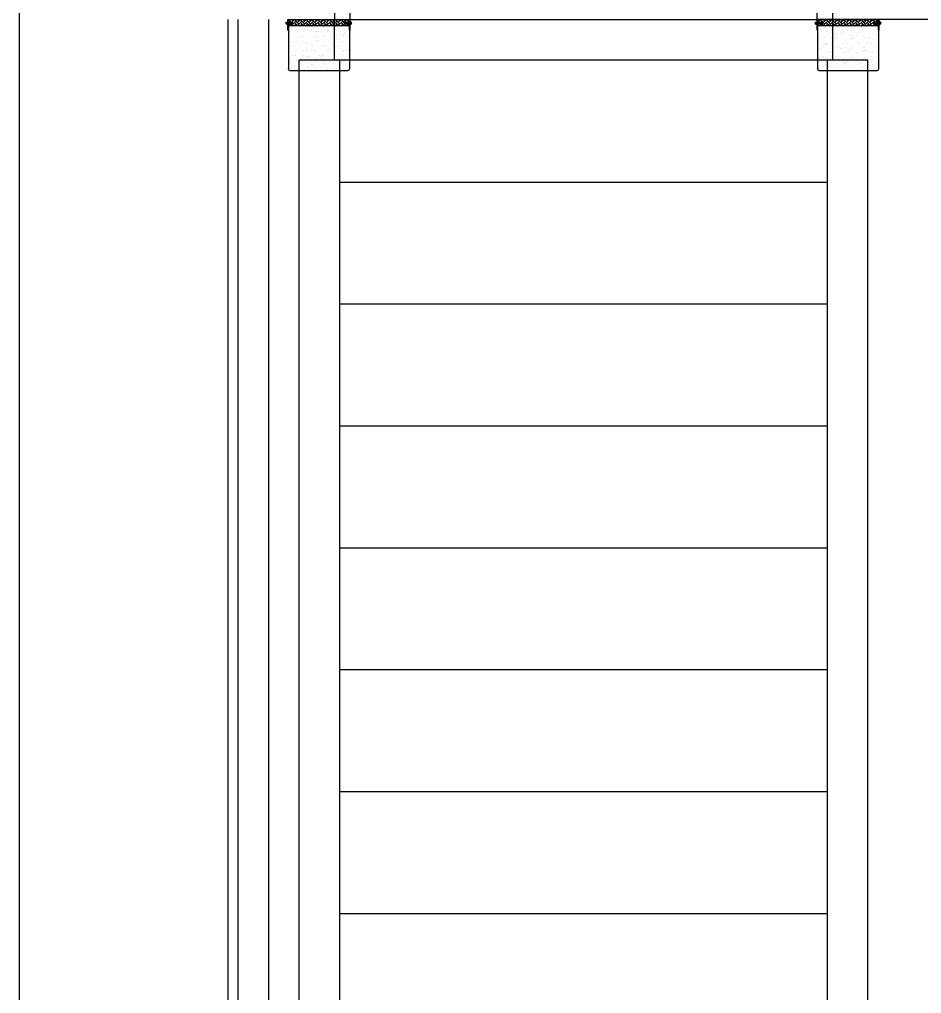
# Model space of a CAD drawing. Header units: millimetres. Extents: x 13515 to 183937, y -33900 to -660.
# Drawn here: x 57551.3 to 57620.8, y -20498.4 to -20423.3 of the extents above; entities that cross this region are included whole.
import ezdxf

# ---------------------------------------------------------------- set-up
doc = ezdxf.new("R2010")
doc.units = ezdxf.units.MM
doc.header["$LTSCALE"] = 100
doc.header["$MEASUREMENT"] = 0
doc.layers.get('0').update_dxf_attribs({"linetype": 'CONTINUOUS'})
for name, color, linetype in [('ELE7 (0.07)', 8, 'CONTINUOUS'), ('ELE9', 9, 'CONTINUOUS'), ('FIN(패널-T75 글라스울)', 6, 'CONTINUOUS'), ('OVERHEAD DOOR - ELE', 9, 'CONTINUOUS'), ('OVERHEAD DOOR - ETC', 252, 'CONTINUOUS'), ('Slope', 252, 'CONTINUOUS'), ('STAIR', 4, 'CONTINUOUS')]:
    doc.layers.add(name, color=color, linetype=linetype)

# ---------------------------------------------------------------- blocks, each defined once
blk = doc.blocks.new('A$Ca9da7916')
at = {"layer": 'ELE7 (0.07)', "ltscale": 0.002}
blk.add_line((227, 875), (227, 3325), dxfattribs=at)
at = {"layer": 'FIN(패널-T75 글라스울)'}
for p, q in [((702, 3325), (227, 3325)), ((702, 950), (227, 950)), ((702, 875), (227, 875))]:
    blk.add_line(p, q, dxfattribs=at)
blk.add_lwpolyline([(702, 4350), (227, 4350), (227, 3250), (702, 3250)], dxfattribs=at)
at = {"layer": 'OVERHEAD DOOR - ELE', "ltscale": 0.002}
for p, q in [((27, 3325), (27, 875)), ((227, 3325), (27, 3325)), ((27, 875), (227, 875))]:
    blk.add_line(p, q, dxfattribs=at)
at = {"layer": 'OVERHEAD DOOR - ETC'}
for p, q in [((225, 3552), (-16.7, 3552)), ((195, 3552), (195, 3252)), ((195, 3552), (225, 3552)), ((205, 3557.8), (200.3, 3554.8)), ((218.3, 3554.8), (200.3, 3554.8)), ((200.3, 3554.8), (200.3, 3554)), ((200.3, 3554.8), (218.3, 3554.8)), ((200.3, 3554), (218.3, 3554)), ((204.1, 3561.5), (204.1, 3557.8)), ((204.1, 3557.8), (214.6, 3557.8)), ((213.6, 3557.8), (205, 3557.8)), ((205.2, 3562), (213.4, 3562)), ((205.2, 3551.6), (211.1, 3554)), ((205.2, 3549.8), (213.5, 3553.2)), ((205.2, 3549.8), (213.5, 3553.2)), ((205.2, 3551.6), (206.2, 3552.4)), ((206.2, 3551.2), (205.2, 3551.6)), ((205.2, 3551.6), (206.2, 3550.8)), ((206.2, 3551.6), (205.2, 3551.6)), ((205.2, 3547.9), (213.5, 3551.4)), ((205.2, 3547.9), (213.5, 3551.4)), ((205.2, 3549.8), (206.2, 3550.6)), ((206.2, 3549.4), (205.2, 3549.8)), ((205.2, 3549.8), (206.2, 3549)), ((206.2, 3549.8), (205.2, 3549.8)), ((205.2, 3546.1), (213.5, 3549.5)), ((205.2, 3546.1), (213.5, 3549.5)), ((205.2, 3547.9), (206.2, 3548.7)), ((206.2, 3547.5), (205.2, 3547.9)), ((205.2, 3547.9), (206.2, 3547.1)), ((206.2, 3547.9), (205.2, 3547.9)), ((206.2, 3552.4), (206.2, 3554)), ((211.9, 3554), (206.2, 3551.6)), ((206.2, 3552.4), (210, 3554)), ((206.2, 3550.6), (212.5, 3553.2)), ((212.5, 3552.4), (206.2, 3549.8)), ((206.2, 3550.6), (206.2, 3551.6)), ((206.2, 3548.7), (212.5, 3551.4)), ((212.5, 3550.5), (206.2, 3547.9)), ((206.2, 3548.7), (206.2, 3549.8)), ((206.2, 3546.9), (212.5, 3549.5)), ((212.5, 3548.7), (206.2, 3546.1)), ((206.2, 3546.9), (206.2, 3547.9)), ((206.6, 3561.5), (206.6, 3557.8)), ((212, 3561.5), (212, 3557.8)), ((212.5, 3553.2), (212.5, 3554)), ((213.5, 3553.2), (212.5, 3554)), ((212.5, 3553.6), (213.5, 3553.2)), ((213.5, 3553.2), (212.5, 3552.4)), ((212.5, 3553.2), (213.5, 3553.2)), ((212.5, 3551.4), (212.5, 3552.4)), ((213.5, 3551.4), (212.5, 3552.2)), ((212.5, 3551.8), (213.5, 3551.4)), ((213.5, 3551.4), (212.5, 3550.5)), ((212.5, 3551.4), (213.5, 3551.4)), ((212.5, 3549.5), (212.5, 3550.5)), ((213.5, 3549.5), (212.5, 3550.3)), ((212.5, 3549.9), (213.5, 3549.5)), ((213.5, 3549.5), (212.5, 3548.7)), ((212.5, 3549.5), (213.5, 3549.5)), ((212.5, 3547.7), (212.5, 3548.7)), ((213.5, 3547.7), (212.5, 3548.5)), ((212.5, 3548.1), (213.5, 3547.7)), ((218.3, 3554.8), (213.6, 3557.8)), ((214.6, 3561.5), (214.6, 3557.8)), ((218.3, 3554), (218.3, 3554.8)), ((225, 3552), (225, 3252)), ((-25, 3543.7), (-25, 3260.3)), ((205.2, 3544.3), (213.5, 3547.7)), ((205.2, 3544.3), (213.5, 3547.7)), ((205.2, 3546.1), (206.2, 3546.9)), ((206.2, 3545.7), (205.2, 3546.1)), ((205.2, 3546.1), (206.2, 3545.3)), ((206.2, 3546.1), (205.2, 3546.1)), ((205.2, 3542.4), (213.5, 3545.9)), ((205.2, 3542.4), (213.5, 3545.9)), ((205.2, 3544.3), (206.2, 3545.1)), ((206.2, 3543.9), (205.2, 3544.3)), ((205.2, 3544.3), (206.2, 3543.5)), ((206.2, 3544.3), (205.2, 3544.3)), ((205.2, 3540.6), (213.5, 3544)), ((205.2, 3540.6), (213.5, 3544)), ((205.2, 3542.4), (206.2, 3543.2)), ((206.2, 3542), (205.2, 3542.4)), ((205.2, 3542.4), (206.2, 3541.6)), ((206.2, 3542.4), (205.2, 3542.4)), ((205.2, 3538.8), (213.5, 3542.2)), ((205.2, 3538.8), (213.5, 3542.2)), ((205.2, 3540.6), (206.2, 3541.4)), ((206.2, 3540.2), (205.2, 3540.6)), ((205.2, 3540.6), (206.2, 3539.8)), ((206.2, 3540.6), (205.2, 3540.6)), ((205.2, 3536.9), (213.5, 3540.4)), ((205.2, 3536.9), (213.5, 3540.4)), ((205.2, 3538.8), (206.2, 3539.6)), ((206.2, 3538.4), (205.2, 3538.8)), ((205.2, 3538.8), (206.2, 3538)), ((206.2, 3538.8), (205.2, 3538.8)), ((205.2, 3535.1), (213.5, 3538.5)), ((205.2, 3535.1), (213.5, 3538.5)), ((205.2, 3536.9), (206.2, 3537.7)), ((206.2, 3536.5), (205.2, 3536.9)), ((205.2, 3536.9), (206.2, 3536.1)), ((206.2, 3536.9), (205.2, 3536.9)), ((205.2, 3535.1), (206.2, 3535.9)), ((206.2, 3534.7), (205.2, 3535.1)), ((205.2, 3535.1), (206.2, 3534.3)), ((206.2, 3535.1), (205.2, 3535.1)), ((206.2, 3545.1), (212.5, 3547.7)), ((212.5, 3546.9), (206.2, 3544.3)), ((206.2, 3545.1), (206.2, 3546.1)), ((206.2, 3543.2), (212.5, 3545.9)), ((212.5, 3545), (206.2, 3542.4)), ((206.2, 3543.2), (206.2, 3544.3)), ((206.2, 3541.4), (212.5, 3544)), ((212.5, 3543.2), (206.2, 3540.6)), ((206.2, 3541.4), (206.2, 3542.4)), ((206.2, 3539.6), (212.5, 3542.2)), ((212.5, 3541.4), (206.2, 3538.8)), ((206.2, 3539.6), (206.2, 3540.6)), ((206.2, 3537.7), (212.5, 3540.4)), ((212.5, 3539.5), (206.2, 3536.9)), ((206.2, 3537.7), (206.2, 3538.8)), ((206.2, 3535.9), (212.5, 3538.5)), ((212.5, 3537.7), (206.2, 3535.1)), ((206.2, 3535.9), (206.2, 3536.9)), ((206.2, 3533.7), (210.4, 3535.5)), ((206.2, 3531.6), (206.2, 3535.1)), ((209.3, 3526.8), (206.2, 3531.6)), ((210, 3531.8), (209.3, 3526.8)), ((212.5, 3531.6), (209.3, 3526.8)), ((212.5, 3534.3), (210, 3531.8)), ((210.4, 3535.4), (213.5, 3536.7)), ((210.4, 3535.4), (213.5, 3536.7)), ((210.4, 3535.4), (211.4, 3536.3)), ((210.4, 3535.5), (212.5, 3534.3)), ((211.4, 3535.4), (210.4, 3535.4)), ((211.4, 3536.3), (212.5, 3536.7)), ((212.5, 3535.9), (211.4, 3535.4)), ((213.5, 3547.7), (212.5, 3546.9)), ((212.5, 3547.7), (213.5, 3547.7)), ((212.5, 3545.9), (212.5, 3546.9)), ((213.5, 3545.9), (212.5, 3546.7)), ((212.5, 3546.3), (213.5, 3545.9)), ((213.5, 3545.9), (212.5, 3545)), ((212.5, 3545.9), (213.5, 3545.9)), ((212.5, 3544), (212.5, 3545)), ((213.5, 3544), (212.5, 3544.8)), ((212.5, 3544.4), (213.5, 3544)), ((213.5, 3544), (212.5, 3543.2)), ((212.5, 3544), (213.5, 3544)), ((212.5, 3542.2), (212.5, 3543.2)), ((213.5, 3542.2), (212.5, 3543)), ((212.5, 3542.6), (213.5, 3542.2)), ((213.5, 3542.2), (212.5, 3541.4)), ((212.5, 3542.2), (213.5, 3542.2)), ((212.5, 3540.4), (212.5, 3541.4)), ((213.5, 3540.4), (212.5, 3541.2)), ((212.5, 3540.8), (213.5, 3540.4)), ((213.5, 3540.4), (212.5, 3539.5)), ((212.5, 3540.4), (213.5, 3540.4)), ((212.5, 3538.5), (212.5, 3539.5)), ((213.5, 3538.5), (212.5, 3539.3)), ((212.5, 3538.9), (213.5, 3538.5)), ((213.5, 3538.5), (212.5, 3537.7)), ((212.5, 3538.5), (213.5, 3538.5)), ((212.5, 3536.7), (212.5, 3537.7)), ((213.5, 3536.7), (212.5, 3537.5)), ((212.5, 3537.1), (213.5, 3536.7)), ((213.5, 3536.7), (212.5, 3535.9)), ((212.5, 3536.7), (213.5, 3536.7)), ((212.5, 3531.6), (212.5, 3535.9)), ((205.2, 3268.9), (206.2, 3269.7)), ((206.2, 3269.3), (205.2, 3268.9)), ((205.2, 3268.9), (213.5, 3265.5)), ((205.2, 3268.9), (213.5, 3265.5)), ((206.2, 3268.9), (205.2, 3268.9)), ((205.2, 3268.9), (206.2, 3268.1)), ((205.2, 3267.1), (206.2, 3267.9)), ((206.2, 3267.5), (205.2, 3267.1)), ((205.2, 3267.1), (213.5, 3263.6)), ((205.2, 3267.1), (213.5, 3263.6)), ((206.2, 3267.1), (205.2, 3267.1)), ((205.2, 3267.1), (206.2, 3266.3)), ((205.2, 3265.2), (206.2, 3266)), ((206.2, 3265.6), (205.2, 3265.2)), ((205.2, 3265.2), (213.5, 3261.8)), ((205.2, 3265.2), (213.5, 3261.8)), ((206.2, 3265.2), (205.2, 3265.2)), ((205.2, 3265.2), (206.2, 3264.4)), ((205.2, 3263.4), (206.2, 3264.2)), ((206.2, 3263.8), (205.2, 3263.4)), ((205.2, 3263.4), (213.5, 3260)), ((205.2, 3263.4), (213.5, 3260)), ((206.2, 3263.4), (205.2, 3263.4)), ((205.2, 3263.4), (206.2, 3262.6)), ((205.2, 3261.6), (206.2, 3262.4)), ((206.2, 3262), (205.2, 3261.6)), ((205.2, 3261.6), (213.5, 3258.1)), ((205.2, 3261.6), (213.5, 3258.1)), ((206.2, 3261.6), (205.2, 3261.6)), ((205.2, 3261.6), (206.2, 3260.8)), ((205.2, 3259.7), (206.2, 3260.5)), ((206.2, 3260.1), (205.2, 3259.7)), ((209.3, 3277.2), (206.2, 3272.4)), ((206.2, 3272.4), (206.2, 3268.9)), ((206.2, 3270.3), (210.4, 3268.5)), ((212.5, 3266.3), (206.2, 3268.9)), ((206.2, 3268.1), (206.2, 3267.1)), ((206.2, 3268.1), (212.5, 3265.5)), ((212.5, 3264.5), (206.2, 3267.1)), ((206.2, 3266.3), (206.2, 3265.2)), ((206.2, 3266.3), (212.5, 3263.6)), ((212.5, 3262.6), (206.2, 3265.2)), ((206.2, 3264.4), (206.2, 3263.4)), ((206.2, 3264.4), (212.5, 3261.8)), ((212.5, 3260.8), (206.2, 3263.4)), ((206.2, 3262.6), (206.2, 3261.6)), ((206.2, 3262.6), (212.5, 3260)), ((212.5, 3259), (206.2, 3261.6)), ((206.2, 3260.8), (206.2, 3259.7)), ((206.2, 3260.8), (212.5, 3258.1)), ((212.5, 3272.4), (209.3, 3277.2)), ((210, 3272.2), (209.3, 3277.2)), ((212.5, 3269.7), (210, 3272.2)), ((210.4, 3268.5), (212.5, 3269.7)), ((210.4, 3268.6), (213.5, 3267.3)), ((210.4, 3268.6), (213.5, 3267.3)), ((211.4, 3268.6), (210.4, 3268.6)), ((210.4, 3268.6), (211.4, 3267.7)), ((212.5, 3268.1), (211.4, 3268.6)), ((211.4, 3267.7), (212.5, 3267.3)), ((212.5, 3272.4), (212.5, 3268.1)), ((213.5, 3267.3), (212.5, 3268.1)), ((212.5, 3267.3), (212.5, 3266.3)), ((212.5, 3267.3), (213.5, 3267.3)), ((212.5, 3266.9), (213.5, 3267.3)), ((213.5, 3267.3), (212.5, 3266.5)), ((213.5, 3265.5), (212.5, 3266.3)), ((212.5, 3265.5), (212.5, 3264.5)), ((212.5, 3265.1), (213.5, 3265.5)), ((213.5, 3265.5), (212.5, 3264.7)), ((212.5, 3265.5), (213.5, 3265.5)), ((213.5, 3263.6), (212.5, 3264.5)), ((212.5, 3263.6), (212.5, 3262.6)), ((212.5, 3263.2), (213.5, 3263.6)), ((213.5, 3263.6), (212.5, 3262.8)), ((212.5, 3263.6), (213.5, 3263.6)), ((213.5, 3261.8), (212.5, 3262.6)), ((212.5, 3261.8), (212.5, 3260.8)), ((212.5, 3261.8), (213.5, 3261.8)), ((212.5, 3261.4), (213.5, 3261.8)), ((213.5, 3261.8), (212.5, 3261)), ((213.5, 3260), (212.5, 3260.8)), ((225, 3252), (-16.7, 3252)), ((225, 3252), (195, 3252)), ((200.3, 3249.2), (200.3, 3250)), ((200.3, 3250), (218.3, 3250)), ((218.3, 3249.2), (200.3, 3249.2)), ((205, 3246.2), (200.3, 3249.2)), ((200.3, 3249.2), (218.3, 3249.2)), ((204.1, 3246.2), (214.6, 3246.2)), ((204.1, 3242.5), (204.1, 3246.2)), ((213.6, 3246.2), (205, 3246.2)), ((205.2, 3259.7), (213.5, 3256.3)), ((205.2, 3259.7), (213.5, 3256.3)), ((206.2, 3259.7), (205.2, 3259.7)), ((205.2, 3259.7), (206.2, 3258.9)), ((205.2, 3257.9), (206.2, 3258.7)), ((206.2, 3258.3), (205.2, 3257.9)), ((205.2, 3257.9), (213.5, 3254.5)), ((205.2, 3257.9), (213.5, 3254.5)), ((206.2, 3257.9), (205.2, 3257.9)), ((205.2, 3257.9), (206.2, 3257.1)), ((205.2, 3256.1), (206.2, 3256.9)), ((206.2, 3256.5), (205.2, 3256.1)), ((205.2, 3256.1), (213.5, 3252.6)), ((205.2, 3256.1), (213.5, 3252.6)), ((206.2, 3256.1), (205.2, 3256.1)), ((205.2, 3256.1), (206.2, 3255.3)), ((205.2, 3254.2), (206.2, 3255)), ((206.2, 3254.6), (205.2, 3254.2)), ((205.2, 3254.2), (213.5, 3250.8)), ((205.2, 3254.2), (213.5, 3250.8)), ((206.2, 3254.2), (205.2, 3254.2)), ((205.2, 3254.2), (206.2, 3253.4)), ((205.2, 3252.4), (206.2, 3253.2)), ((206.2, 3252.8), (205.2, 3252.4)), ((205.2, 3252.4), (211.1, 3250)), ((206.2, 3252.4), (205.2, 3252.4)), ((205.2, 3252.4), (206.2, 3251.6)), ((205.2, 3242), (213.4, 3242)), ((212.5, 3257.1), (206.2, 3259.7)), ((206.2, 3258.9), (206.2, 3257.9)), ((206.2, 3258.9), (212.5, 3256.3)), ((212.5, 3255.3), (206.2, 3257.9)), ((206.2, 3257.1), (206.2, 3256.1)), ((206.2, 3257.1), (212.5, 3254.5)), ((212.5, 3253.5), (206.2, 3256.1)), ((206.2, 3255.3), (206.2, 3254.2)), ((206.2, 3255.3), (212.5, 3252.6)), ((212.5, 3251.6), (206.2, 3254.2)), ((206.2, 3253.4), (206.2, 3252.4)), ((206.2, 3253.4), (212.5, 3250.8)), ((211.9, 3250), (206.2, 3252.4)), ((206.2, 3251.6), (206.2, 3250)), ((206.2, 3251.6), (210, 3250)), ((206.6, 3242.5), (206.6, 3246.2)), ((212, 3242.5), (212, 3246.2)), ((212.5, 3260), (212.5, 3259)), ((212.5, 3259.6), (213.5, 3260)), ((213.5, 3260), (212.5, 3259.2)), ((212.5, 3260), (213.5, 3260)), ((213.5, 3258.1), (212.5, 3259)), ((212.5, 3258.1), (212.5, 3257.1)), ((212.5, 3257.7), (213.5, 3258.1)), ((213.5, 3258.1), (212.5, 3257.3)), ((212.5, 3258.1), (213.5, 3258.1)), ((213.5, 3256.3), (212.5, 3257.1)), ((212.5, 3256.3), (212.5, 3255.3)), ((212.5, 3255.9), (213.5, 3256.3)), ((213.5, 3256.3), (212.5, 3255.5)), ((212.5, 3256.3), (213.5, 3256.3)), ((213.5, 3254.5), (212.5, 3255.3)), ((212.5, 3254.5), (212.5, 3253.5)), ((212.5, 3254.1), (213.5, 3254.5)), ((213.5, 3254.5), (212.5, 3253.7)), ((212.5, 3254.5), (213.5, 3254.5)), ((213.5, 3252.6), (212.5, 3253.5)), ((212.5, 3252.6), (212.5, 3251.6)), ((212.5, 3252.2), (213.5, 3252.6)), ((213.5, 3252.6), (212.5, 3251.8)), ((212.5, 3252.6), (213.5, 3252.6)), ((213.5, 3250.8), (212.5, 3251.6)), ((212.5, 3250.8), (212.5, 3250)), ((212.5, 3250.4), (213.5, 3250.8)), ((213.5, 3250.8), (212.5, 3250)), ((212.5, 3250.8), (213.5, 3250.8)), ((218.3, 3249.2), (213.6, 3246.2)), ((214.6, 3242.5), (214.6, 3246.2)), ((218.3, 3250), (218.3, 3249.2)), ((-25, 939.7), (-25, 656.3)), ((225, 948), (-16.7, 948)), ((195, 948), (195, 648)), ((195, 948), (225, 948)), ((205, 953.8), (200.3, 950.8)), ((218.3, 950.8), (200.3, 950.8)), ((200.3, 950.8), (200.3, 950)), ((200.3, 950.8), (218.3, 950.8)), ((200.3, 950), (218.3, 950)), ((204.1, 957.5), (204.1, 953.8)), ((204.1, 953.8), (214.6, 953.8)), ((213.6, 953.8), (205, 953.8)), ((205.2, 958), (213.4, 958)), ((205.2, 947.6), (211.1, 950)), ((205.2, 945.8), (213.5, 949.2)), ((205.2, 945.8), (213.5, 949.2)), ((205.2, 947.6), (206.2, 948.4)), ((206.2, 947.2), (205.2, 947.6)), ((205.2, 947.6), (206.2, 946.8)), ((206.2, 947.6), (205.2, 947.6)), ((205.2, 943.9), (213.5, 947.4)), ((205.2, 943.9), (213.5, 947.4)), ((205.2, 945.8), (206.2, 946.6)), ((206.2, 945.4), (205.2, 945.8)), ((205.2, 945.8), (206.2, 945)), ((206.2, 945.8), (205.2, 945.8)), ((205.2, 942.1), (213.5, 945.5)), ((205.2, 942.1), (213.5, 945.5)), ((205.2, 943.9), (206.2, 944.7)), ((206.2, 943.5), (205.2, 943.9)), ((205.2, 943.9), (206.2, 943.1)), ((206.2, 943.9), (205.2, 943.9)), ((205.2, 940.3), (213.5, 943.7)), ((205.2, 940.3), (213.5, 943.7)), ((205.2, 942.1), (206.2, 942.9)), ((206.2, 941.7), (205.2, 942.1)), ((205.2, 942.1), (206.2, 941.3)), ((206.2, 942.1), (205.2, 942.1)), ((205.2, 938.4), (213.5, 941.9)), ((205.2, 938.4), (213.5, 941.9)), ((205.2, 940.3), (206.2, 941.1)), ((206.2, 939.9), (205.2, 940.3)), ((205.2, 940.3), (206.2, 939.5)), ((206.2, 940.3), (205.2, 940.3)), ((205.2, 936.6), (213.5, 940)), ((205.2, 936.6), (213.5, 940)), ((205.2, 938.4), (206.2, 939.2)), ((206.2, 938), (205.2, 938.4)), ((205.2, 938.4), (206.2, 937.6)), ((206.2, 938.4), (205.2, 938.4)), ((205.2, 934.8), (213.5, 938.2)), ((205.2, 934.8), (213.5, 938.2)), ((205.2, 936.6), (206.2, 937.4)), ((206.2, 936.2), (205.2, 936.6)), ((205.2, 936.6), (206.2, 935.8)), ((206.2, 936.6), (205.2, 936.6)), ((205.2, 932.9), (213.5, 936.4)), ((205.2, 932.9), (213.5, 936.4)), ((205.2, 934.8), (206.2, 935.6)), ((206.2, 934.4), (205.2, 934.8)), ((205.2, 934.8), (206.2, 934)), ((206.2, 934.8), (205.2, 934.8)), ((205.2, 931.1), (213.5, 934.5)), ((205.2, 931.1), (213.5, 934.5)), ((205.2, 932.9), (206.2, 933.7)), ((206.2, 932.5), (205.2, 932.9)), ((205.2, 932.9), (206.2, 932.1)), ((206.2, 932.9), (205.2, 932.9)), ((205.2, 931.1), (206.2, 931.9)), ((206.2, 930.7), (205.2, 931.1)), ((205.2, 931.1), (206.2, 930.3)), ((206.2, 931.1), (205.2, 931.1)), ((206.2, 948.4), (206.2, 950)), ((211.9, 950), (206.2, 947.6)), ((206.2, 948.4), (210, 950)), ((206.2, 946.6), (212.5, 949.2)), ((212.5, 948.4), (206.2, 945.8)), ((206.2, 946.6), (206.2, 947.6)), ((206.2, 944.7), (212.5, 947.4)), ((212.5, 946.5), (206.2, 943.9)), ((206.2, 944.7), (206.2, 945.8)), ((206.2, 942.9), (212.5, 945.5)), ((212.5, 944.7), (206.2, 942.1)), ((206.2, 942.9), (206.2, 943.9)), ((206.2, 941.1), (212.5, 943.7)), ((212.5, 942.9), (206.2, 940.3)), ((206.2, 941.1), (206.2, 942.1)), ((206.2, 939.2), (212.5, 941.9)), ((212.5, 941), (206.2, 938.4)), ((206.2, 939.2), (206.2, 940.3)), ((206.2, 937.4), (212.5, 940)), ((212.5, 939.2), (206.2, 936.6)), ((206.2, 937.4), (206.2, 938.4)), ((206.2, 935.6), (212.5, 938.2)), ((212.5, 937.4), (206.2, 934.8)), ((206.2, 935.6), (206.2, 936.6)), ((206.2, 933.7), (212.5, 936.4)), ((212.5, 935.5), (206.2, 932.9)), ((206.2, 933.7), (206.2, 934.8)), ((206.2, 931.9), (212.5, 934.5)), ((212.5, 933.7), (206.2, 931.1)), ((206.2, 931.9), (206.2, 932.9)), ((206.2, 929.7), (210.4, 931.5)), ((206.2, 927.6), (206.2, 931.1)), ((209.3, 922.8), (206.2, 927.6)), ((206.6, 957.5), (206.6, 953.8)), ((210, 927.8), (209.3, 922.8)), ((212.5, 927.6), (209.3, 922.8)), ((212.5, 930.3), (210, 927.8)), ((210.4, 931.4), (213.5, 932.7)), ((210.4, 931.4), (213.5, 932.7)), ((210.4, 931.4), (211.4, 932.3)), ((210.4, 931.5), (212.5, 930.3)), ((211.4, 931.4), (210.4, 931.4)), ((211.4, 932.3), (212.5, 932.7)), ((212.5, 931.9), (211.4, 931.4)), ((212, 957.5), (212, 953.8)), ((212.5, 949.2), (212.5, 950)), ((213.5, 949.2), (212.5, 950)), ((212.5, 949.6), (213.5, 949.2)), ((213.5, 949.2), (212.5, 948.4)), ((212.5, 949.2), (213.5, 949.2)), ((212.5, 947.4), (212.5, 948.4)), ((213.5, 947.4), (212.5, 948.2)), ((212.5, 947.8), (213.5, 947.4)), ((213.5, 947.4), (212.5, 946.5)), ((212.5, 947.4), (213.5, 947.4)), ((212.5, 945.5), (212.5, 946.5)), ((213.5, 945.5), (212.5, 946.3)), ((212.5, 945.9), (213.5, 945.5)), ((213.5, 945.5), (212.5, 944.7)), ((212.5, 945.5), (213.5, 945.5)), ((212.5, 943.7), (212.5, 944.7)), ((213.5, 943.7), (212.5, 944.5)), ((212.5, 944.1), (213.5, 943.7)), ((213.5, 943.7), (212.5, 942.9)), ((212.5, 943.7), (213.5, 943.7)), ((212.5, 941.9), (212.5, 942.9)), ((213.5, 941.9), (212.5, 942.7)), ((212.5, 942.3), (213.5, 941.9)), ((213.5, 941.9), (212.5, 941)), ((212.5, 941.9), (213.5, 941.9)), ((212.5, 940), (212.5, 941)), ((213.5, 940), (212.5, 940.8)), ((212.5, 940.4), (213.5, 940)), ((213.5, 940), (212.5, 939.2)), ((212.5, 940), (213.5, 940)), ((212.5, 938.2), (212.5, 939.2)), ((213.5, 938.2), (212.5, 939)), ((212.5, 938.6), (213.5, 938.2)), ((213.5, 938.2), (212.5, 937.4)), ((212.5, 938.2), (213.5, 938.2)), ((212.5, 936.4), (212.5, 937.4)), ((213.5, 936.4), (212.5, 937.2)), ((212.5, 936.8), (213.5, 936.4)), ((213.5, 936.4), (212.5, 935.5)), ((212.5, 936.4), (213.5, 936.4)), ((212.5, 934.5), (212.5, 935.5)), ((213.5, 934.5), (212.5, 935.3)), ((212.5, 934.9), (213.5, 934.5)), ((213.5, 934.5), (212.5, 933.7)), ((212.5, 934.5), (213.5, 934.5)), ((212.5, 932.7), (212.5, 933.7)), ((213.5, 932.7), (212.5, 933.5)), ((212.5, 933.1), (213.5, 932.7)), ((213.5, 932.7), (212.5, 931.9)), ((212.5, 932.7), (213.5, 932.7)), ((212.5, 927.6), (212.5, 931.9)), ((218.3, 950.8), (213.6, 953.8)), ((214.6, 957.5), (214.6, 953.8)), ((218.3, 950), (218.3, 950.8)), ((225, 948), (225, 648)), ((209.3, 673.2), (206.2, 668.4)), ((212.5, 668.4), (209.3, 673.2)), ((210, 668.2), (209.3, 673.2)), ((225, 648), (-16.7, 648)), ((225, 648), (195, 648)), ((200.3, 645.2), (200.3, 646)), ((200.3, 646), (218.3, 646)), ((218.3, 645.2), (200.3, 645.2)), ((205, 642.2), (200.3, 645.2)), ((200.3, 645.2), (218.3, 645.2)), ((204.1, 642.2), (214.6, 642.2)), ((204.1, 638.5), (204.1, 642.2)), ((213.6, 642.2), (205, 642.2)), ((205.2, 664.9), (206.2, 665.7)), ((206.2, 665.3), (205.2, 664.9)), ((205.2, 664.9), (213.5, 661.5)), ((205.2, 664.9), (213.5, 661.5)), ((206.2, 664.9), (205.2, 664.9)), ((205.2, 664.9), (206.2, 664.1)), ((205.2, 663.1), (206.2, 663.9)), ((206.2, 663.5), (205.2, 663.1)), ((205.2, 663.1), (213.5, 659.6)), ((205.2, 663.1), (213.5, 659.6)), ((206.2, 663.1), (205.2, 663.1)), ((205.2, 663.1), (206.2, 662.3)), ((205.2, 661.2), (206.2, 662)), ((206.2, 661.6), (205.2, 661.2)), ((205.2, 661.2), (213.5, 657.8)), ((205.2, 661.2), (213.5, 657.8)), ((206.2, 661.2), (205.2, 661.2)), ((205.2, 661.2), (206.2, 660.4)), ((205.2, 659.4), (206.2, 660.2)), ((206.2, 659.8), (205.2, 659.4)), ((205.2, 659.4), (213.5, 656)), ((205.2, 659.4), (213.5, 656)), ((206.2, 659.4), (205.2, 659.4)), ((205.2, 659.4), (206.2, 658.6)), ((205.2, 657.6), (206.2, 658.4)), ((206.2, 658), (205.2, 657.6)), ((205.2, 657.6), (213.5, 654.1)), ((205.2, 657.6), (213.5, 654.1)), ((206.2, 657.6), (205.2, 657.6)), ((205.2, 657.6), (206.2, 656.8)), ((205.2, 655.7), (206.2, 656.5)), ((206.2, 656.1), (205.2, 655.7)), ((205.2, 655.7), (213.5, 652.3)), ((205.2, 655.7), (213.5, 652.3)), ((206.2, 655.7), (205.2, 655.7)), ((205.2, 655.7), (206.2, 654.9)), ((205.2, 653.9), (206.2, 654.7)), ((206.2, 654.3), (205.2, 653.9)), ((205.2, 653.9), (213.5, 650.5)), ((205.2, 653.9), (213.5, 650.5)), ((206.2, 653.9), (205.2, 653.9)), ((205.2, 653.9), (206.2, 653.1)), ((205.2, 652.1), (206.2, 652.9)), ((206.2, 652.5), (205.2, 652.1)), ((205.2, 652.1), (213.5, 648.6)), ((205.2, 652.1), (213.5, 648.6)), ((206.2, 652.1), (205.2, 652.1)), ((205.2, 652.1), (206.2, 651.3)), ((205.2, 650.2), (206.2, 651)), ((206.2, 650.6), (205.2, 650.2)), ((205.2, 650.2), (213.5, 646.8)), ((205.2, 650.2), (213.5, 646.8)), ((206.2, 650.2), (205.2, 650.2)), ((205.2, 650.2), (206.2, 649.4)), ((205.2, 648.4), (206.2, 649.2)), ((206.2, 648.8), (205.2, 648.4)), ((205.2, 648.4), (211.1, 646)), ((206.2, 648.4), (205.2, 648.4)), ((205.2, 648.4), (206.2, 647.6)), ((205.2, 638), (213.4, 638)), ((206.2, 668.4), (206.2, 664.9)), ((206.2, 666.3), (210.4, 664.5)), ((212.5, 662.3), (206.2, 664.9)), ((206.2, 664.1), (206.2, 663.1)), ((206.2, 664.1), (212.5, 661.5)), ((212.5, 660.5), (206.2, 663.1)), ((206.2, 662.3), (206.2, 661.2)), ((206.2, 662.3), (212.5, 659.6)), ((212.5, 658.6), (206.2, 661.2)), ((206.2, 660.4), (206.2, 659.4)), ((206.2, 660.4), (212.5, 657.8)), ((212.5, 656.8), (206.2, 659.4)), ((206.2, 658.6), (206.2, 657.6)), ((206.2, 658.6), (212.5, 656)), ((212.5, 655), (206.2, 657.6)), ((206.2, 656.8), (206.2, 655.7)), ((206.2, 656.8), (212.5, 654.1)), ((212.5, 653.1), (206.2, 655.7)), ((206.2, 654.9), (206.2, 653.9)), ((206.2, 654.9), (212.5, 652.3)), ((212.5, 651.3), (206.2, 653.9)), ((206.2, 653.1), (206.2, 652.1)), ((206.2, 653.1), (212.5, 650.5)), ((212.5, 649.5), (206.2, 652.1)), ((206.2, 651.3), (206.2, 650.2)), ((206.2, 651.3), (212.5, 648.6)), ((212.5, 647.6), (206.2, 650.2)), ((206.2, 649.4), (206.2, 648.4)), ((206.2, 649.4), (212.5, 646.8)), ((211.9, 646), (206.2, 648.4)), ((206.2, 647.6), (206.2, 646)), ((206.2, 647.6), (210, 646)), ((206.6, 638.5), (206.6, 642.2)), ((212.5, 665.7), (210, 668.2)), ((210.4, 664.5), (212.5, 665.7)), ((210.4, 664.6), (213.5, 663.3)), ((210.4, 664.6), (213.5, 663.3)), ((211.4, 664.6), (210.4, 664.6)), ((210.4, 664.6), (211.4, 663.7)), ((212.5, 664.1), (211.4, 664.6)), ((211.4, 663.7), (212.5, 663.3)), ((212, 638.5), (212, 642.2)), ((212.5, 668.4), (212.5, 664.1)), ((213.5, 663.3), (212.5, 664.1)), ((212.5, 663.3), (212.5, 662.3)), ((212.5, 663.3), (213.5, 663.3)), ((212.5, 662.9), (213.5, 663.3)), ((213.5, 663.3), (212.5, 662.5)), ((213.5, 661.5), (212.5, 662.3)), ((212.5, 661.5), (212.5, 660.5)), ((212.5, 661.1), (213.5, 661.5)), ((213.5, 661.5), (212.5, 660.7)), ((212.5, 661.5), (213.5, 661.5)), ((213.5, 659.6), (212.5, 660.5)), ((212.5, 659.6), (212.5, 658.6)), ((212.5, 659.2), (213.5, 659.6)), ((213.5, 659.6), (212.5, 658.8)), ((212.5, 659.6), (213.5, 659.6)), ((213.5, 657.8), (212.5, 658.6)), ((212.5, 657.8), (212.5, 656.8)), ((212.5, 657.8), (213.5, 657.8)), ((212.5, 657.4), (213.5, 657.8)), ((213.5, 657.8), (212.5, 657)), ((213.5, 656), (212.5, 656.8)), ((212.5, 656), (212.5, 655)), ((212.5, 655.6), (213.5, 656)), ((213.5, 656), (212.5, 655.2)), ((212.5, 656), (213.5, 656)), ((213.5, 654.1), (212.5, 655)), ((212.5, 654.1), (212.5, 653.1)), ((212.5, 653.7), (213.5, 654.1)), ((213.5, 654.1), (212.5, 653.3)), ((212.5, 654.1), (213.5, 654.1)), ((213.5, 652.3), (212.5, 653.1)), ((212.5, 652.3), (212.5, 651.3)), ((212.5, 651.9), (213.5, 652.3)), ((213.5, 652.3), (212.5, 651.5)), ((212.5, 652.3), (213.5, 652.3)), ((213.5, 650.5), (212.5, 651.3)), ((212.5, 650.5), (212.5, 649.5)), ((212.5, 650.1), (213.5, 650.5)), ((213.5, 650.5), (212.5, 649.7)), ((212.5, 650.5), (213.5, 650.5)), ((213.5, 648.6), (212.5, 649.5)), ((212.5, 648.6), (212.5, 647.6)), ((212.5, 648.2), (213.5, 648.6)), ((213.5, 648.6), (212.5, 647.8)), ((212.5, 648.6), (213.5, 648.6)), ((213.5, 646.8), (212.5, 647.6)), ((212.5, 646.8), (212.5, 646)), ((212.5, 646.4), (213.5, 646.8)), ((213.5, 646.8), (212.5, 646)), ((212.5, 646.8), (213.5, 646.8)), ((218.3, 645.2), (213.6, 642.2)), ((214.6, 638.5), (214.6, 642.2)), ((218.3, 646), (218.3, 645.2))]:
    blk.add_line(p, q, dxfattribs=at)
at = {"layer": 'OVERHEAD DOOR - ETC', "ltscale": 0.002}
for p, q in [((64.9, 3549.5), (64.9, 3549.5)), ((87.7, 3549.2), (87.7, 3549.2)), ((136.6, 3550.8), (136.6, 3550.8)), ((227, 3554), (175, 3554)), ((175, 3554), (175, 3552)), ((175, 3552), (225, 3552)), ((195, 3550.8), (196.2, 3552)), ((197.3, 3538.7), (210.6, 3552)), ((211.6, 3538.7), (224.9, 3552)), ((225, 3552), (225, 3252)), ((227, 3250), (227, 3554)), ((-10.2, 3546), (-10.2, 3546)), ((3.1, 3534.2), (3.1, 3534.2)), ((4.2, 3532.9), (4.2, 3532.9)), ((4.9, 3520.9), (4.9, 3520.9)), ((7.6, 3500.3), (7.6, 3500.3)), ((11.1, 3543.7), (11.1, 3543.7)), ((13.3, 3515.3), (13.3, 3515.3)), ((37.4, 3519.6), (37.4, 3519.6)), ((38.8, 3547.6), (38.8, 3547.6)), ((41.7, 3524.3), (41.7, 3524.3)), ((43.3, 3514.9), (43.3, 3514.9)), ((62.3, 3516.9), (62.3, 3516.9)), ((67.6, 3544.3), (67.6, 3544.3)), ((70.3, 3523.7), (70.3, 3523.7)), ((106.9, 3535.4), (106.9, 3535.4)), ((111.2, 3518.5), (111.2, 3518.5)), ((111.7, 3500), (111.7, 3500)), ((133, 3547.1), (133, 3547.1)), ((134.8, 3525.3), (134.8, 3525.3)), ((137.5, 3512.6), (137.5, 3512.6)), ((138.4, 3505.6), (138.4, 3505.6)), ((155.1, 3547.4), (155.1, 3547.4)), ((160.1, 3520.1), (160.1, 3520.1)), ((195, 3540.9), (211.6, 3524.3)), ((195, 3522.1), (204.4, 3531.5)), ((195, 3526.6), (197.3, 3524.3)), ((195, 3512.2), (211.6, 3495.6)), ((195, 3493.3), (204.4, 3502.8)), ((197.3, 3509.9), (218.8, 3531.5)), ((197.3, 3481.2), (218.8, 3502.8)), ((204.4, 3545.9), (225, 3525.3)), ((204.4, 3517.1), (225, 3496.6)), ((211.6, 3509.9), (225, 3523.3)), ((218.8, 3545.9), (225, 3539.7)), ((218.8, 3517.1), (225, 3510.9)), ((-20.3, 3494.4), (-20.3, 3494.4)), ((-10.3, 3467.5), (-10.3, 3467.5)), ((-9.3, 3479.5), (-9.3, 3479.5)), ((-6, 3472.2), (-6, 3472.2)), ((4.4, 3453.8), (4.4, 3453.8)), ((11.2, 3464.6), (11.2, 3464.6)), ((12.1, 3465.8), (12.1, 3465.8)), ((13.9, 3452.6), (13.9, 3452.6)), ((17.1, 3497.5), (17.1, 3497.5)), ((39.6, 3481.1), (39.6, 3481.1)), ((68, 3474.4), (68, 3474.4)), ((74.8, 3489.2), (74.8, 3489.2)), ((74.8, 3485.1), (74.8, 3485.1)), ((76.6, 3476), (76.6, 3476)), ((79.3, 3455.3), (79.3, 3455.3)), ((87.1, 3473.2), (87.1, 3473.2)), ((88.6, 3482.7), (88.6, 3482.7)), ((107, 3456.3), (107, 3456.3)), ((107.4, 3495.3), (107.4, 3495.3)), ((131.6, 3494.9), (131.6, 3494.9)), ((137.5, 3484.3), (137.5, 3484.3)), ((139.2, 3499.4), (139.2, 3499.4)), ((142, 3478.7), (142, 3478.7)), ((170.6, 3476.8), (170.6, 3476.8)), ((177.4, 3471), (177.4, 3471)), ((181.7, 3475.7), (181.7, 3475.7)), ((186.4, 3485.9), (186.4, 3485.9)), ((195, 3497.8), (197.3, 3495.6)), ((195, 3483.5), (211.6, 3466.8)), ((195, 3464.6), (204.4, 3474)), ((195, 3469.1), (197.3, 3466.8)), ((195, 3454.7), (211.6, 3438.1)), ((197.3, 3452.5), (218.8, 3474)), ((204.4, 3488.4), (225, 3467.8)), ((204.4, 3459.7), (225, 3439.1)), ((211.6, 3481.2), (225, 3494.6)), ((211.6, 3452.5), (225, 3465.8)), ((218.8, 3488.4), (225, 3482.2)), ((218.8, 3459.7), (225, 3453.5)), ((-20.2, 3415.3), (-20.2, 3415.3)), ((-9.6, 3414.5), (-9.6, 3414.5)), ((15.8, 3446.7), (15.8, 3446.7)), ((16.6, 3431.9), (16.6, 3431.9)), ((39.3, 3416.1), (39.3, 3416.1)), ((39.4, 3421.1), (39.4, 3421.1)), ((43.4, 3435.8), (43.4, 3435.8)), ((59.7, 3443.2), (59.7, 3443.2)), ((64, 3447.9), (64, 3447.9)), ((64.7, 3448.3), (64.7, 3448.3)), ((74.9, 3406), (74.9, 3406)), ((83.8, 3420.8), (83.8, 3420.8)), ((85.6, 3407.6), (85.6, 3407.6)), ((88.2, 3417.7), (88.2, 3417.7)), ((113.7, 3449.9), (113.7, 3449.9)), ((129.7, 3418.9), (129.7, 3418.9)), ((131.7, 3415.8), (131.7, 3415.8)), ((134, 3423.6), (134, 3423.6)), ((137.2, 3419.3), (137.2, 3419.3)), ((138.5, 3426.5), (138.5, 3426.5)), ((146.5, 3444.2), (146.5, 3444.2)), ((148.2, 3431), (148.2, 3431)), ((151, 3410.4), (151, 3410.4)), ((157.1, 3448.9), (157.1, 3448.9)), ((162.6, 3451.5), (162.6, 3451.5)), ((186.1, 3420.9), (186.1, 3420.9)), ((195, 3435.8), (204.4, 3445.3)), ((195, 3440.4), (197.3, 3438.1)), ((195, 3426), (211.6, 3409.4)), ((195, 3407.1), (204.4, 3416.5)), ((195, 3411.6), (197.3, 3409.4)), ((197.3, 3423.7), (218.8, 3445.3)), ((197.3, 3395), (218.8, 3416.5)), ((204.4, 3430.9), (225, 3410.4)), ((211.6, 3423.7), (225, 3437.1)), ((211.6, 3395), (225, 3408.4)), ((218.8, 3430.9), (225, 3424.7)), ((-8.3, 3369.1), (-8.3, 3369.1)), ((4.5, 3374.7), (4.5, 3374.7)), ((11.3, 3385.5), (11.3, 3385.5)), ((12, 3391.2), (12, 3391.2)), ((16.3, 3395.9), (16.3, 3395.9)), ((16.6, 3380.2), (16.6, 3380.2)), ((21.1, 3397.4), (21.1, 3397.4)), ((22.9, 3384.2), (22.9, 3384.2)), ((25.6, 3363.5), (25.6, 3363.5)), ((43.6, 3356.7), (43.6, 3356.7)), ((65.6, 3381.8), (65.6, 3381.8)), ((68.1, 3395.3), (68.1, 3395.3)), ((82, 3366.9), (82, 3366.9)), ((86.3, 3371.6), (86.3, 3371.6)), ((88.3, 3387), (88.3, 3387)), ((107.2, 3377.2), (107.2, 3377.2)), ((109.4, 3396.8), (109.4, 3396.8)), ((114.5, 3383.4), (114.5, 3383.4)), ((155.5, 3375.9), (155.5, 3375.9)), ((157.2, 3362.7), (157.2, 3362.7)), ((163.5, 3385), (163.5, 3385)), ((170.8, 3397.7), (170.8, 3397.7)), ((179.4, 3372.5), (179.4, 3372.5)), ((195, 3397.3), (211.6, 3380.6)), ((195, 3378.4), (204.4, 3387.8)), ((195, 3382.9), (197.3, 3380.6)), ((195, 3368.5), (211.6, 3351.9)), ((195, 3349.6), (204.4, 3359.1)), ((197.3, 3366.3), (218.8, 3387.8)), ((197.3, 3337.5), (218.8, 3359.1)), ((204.4, 3402.2), (225, 3381.6)), ((204.4, 3373.4), (225, 3352.9)), ((211.6, 3366.3), (225, 3379.6)), ((218.8, 3402.2), (225, 3396)), ((218.8, 3373.4), (225, 3367.3)), ((-20.1, 3336.2), (-20.1, 3336.2)), ((-7.2, 3345.9), (-7.2, 3345.9)), ((16.3, 3315.3), (16.3, 3315.3)), ((30.1, 3329), (30.1, 3329)), ((31.9, 3315.8), (31.9, 3315.8)), ((34.3, 3314.8), (34.3, 3314.8)), ((38.6, 3319.5), (38.6, 3319.5)), ((41.8, 3347.5), (41.8, 3347.5)), ((61.7, 3344.8), (61.7, 3344.8)), ((65.3, 3316.9), (65.3, 3316.9)), ((68.3, 3316.2), (68.3, 3316.2)), ((75.1, 3326.9), (75.1, 3326.9)), ((90.7, 3349.1), (90.7, 3349.1)), ((92.8, 3352.5), (92.8, 3352.5)), ((94.6, 3339.2), (94.6, 3339.2)), ((97.3, 3318.6), (97.3, 3318.6)), ((114.2, 3318.5), (114.2, 3318.5)), ((131.7, 3320.5), (131.7, 3320.5)), ((131.9, 3336.7), (131.9, 3336.7)), ((138.7, 3347.4), (138.7, 3347.4)), ((139.7, 3350.7), (139.7, 3350.7)), ((152, 3342.6), (152, 3342.6)), ((156.3, 3347.3), (156.3, 3347.3)), ((160, 3342), (160, 3342)), ((163.2, 3320.1), (163.2, 3320.1)), ((170.9, 3318.6), (170.9, 3318.6)), ((188.6, 3352.3), (188.6, 3352.3)), ((195, 3354.1), (197.3, 3351.9)), ((195, 3339.8), (211.6, 3323.2)), ((195, 3320.9), (204.4, 3330.3)), ((195, 3325.4), (197.3, 3323.2)), ((195, 3311), (211.6, 3294.4)), ((197.3, 3308.8), (218.8, 3330.3)), ((204.4, 3344.7), (225, 3324.1)), ((204.4, 3316), (225, 3295.4)), ((211.6, 3337.5), (225, 3350.9)), ((211.6, 3308.8), (225, 3322.2)), ((218.8, 3344.7), (225, 3338.5)), ((218.8, 3316), (225, 3309.8)), ((-13.4, 3262.8), (-13.4, 3262.8)), ((-9.1, 3267.4), (-9.1, 3267.4)), ((-6.3, 3279.4), (-6.3, 3279.4)), ((4.7, 3295.6), (4.7, 3295.6)), ((11.5, 3306.4), (11.5, 3306.4)), ((14, 3292.7), (14, 3292.7)), ((34.6, 3295.2), (34.6, 3295.2)), ((39.1, 3260.7), (39.1, 3260.7)), ((42.6, 3281), (42.6, 3281)), ((43.7, 3277.6), (43.7, 3277.6)), ((84, 3268.4), (84, 3268.4)), ((91.6, 3282.6), (91.6, 3282.6)), ((101.8, 3284.1), (101.8, 3284.1)), ((103.6, 3270.9), (103.6, 3270.9)), ((104.3, 3290.5), (104.3, 3290.5)), ((107.3, 3298.1), (107.3, 3298.1)), ((108.6, 3295.2), (108.6, 3295.2)), ((138.8, 3268.3), (138.8, 3268.3)), ((140.5, 3284.2), (140.5, 3284.2)), ((164.5, 3307.5), (164.5, 3307.5)), ((166.2, 3294.3), (166.2, 3294.3)), ((169, 3273.6), (169, 3273.6)), ((174.3, 3266.2), (174.3, 3266.2)), ((178.6, 3270.9), (178.6, 3270.9)), ((189.4, 3285.8), (189.4, 3285.8)), ((195, 3292.2), (204.4, 3301.6)), ((195, 3296.7), (197.3, 3294.4)), ((195, 3282.3), (211.6, 3265.7)), ((195, 3263.4), (204.4, 3272.9)), ((195, 3267.9), (197.3, 3265.7)), ((197.3, 3280), (218.8, 3301.6)), ((197.9, 3252), (218.8, 3272.9)), ((204.4, 3287.2), (225, 3266.7)), ((211.6, 3280), (225, 3293.4)), ((212.3, 3252), (225, 3264.7)), ((218.8, 3287.2), (225, 3281)), ((-19.9, 3257.1), (-19.9, 3257.1)), ((132, 3257.6), (132, 3257.6)), ((175, 3252), (175, 3250)), ((225, 3252), (175, 3252)), ((175, 3250), (227, 3250)), ((195, 3253.6), (196.6, 3252)), ((204.4, 3258.5), (210.9, 3252)), ((218.8, 3258.5), (225, 3252.3)), ((-13.9, 939.6), (-13.9, 939.6)), ((-13.6, 944.7), (-13.6, 944.7)), ((-5, 947.9), (-5, 947.9)), ((16.2, 943.1), (16.2, 943.1)), ((18.5, 917.2), (18.5, 917.2)), ((18.9, 922.5), (18.9, 922.5)), ((56.4, 920.4), (56.4, 920.4)), ((67.5, 918.8), (67.5, 918.8)), ((74.4, 919.6), (74.4, 919.6)), ((76.7, 942.5), (76.7, 942.5)), ((81, 947.2), (81, 947.2)), ((81.3, 930.3), (81.3, 930.3)), ((81.6, 945.9), (81.6, 945.9)), ((86.1, 911.4), (86.1, 911.4)), ((116.4, 920.4), (116.4, 920.4)), ((138, 940.1), (138, 940.1)), ((146.7, 918.2), (146.7, 918.2)), ((148.8, 934.8), (148.8, 934.8)), ((150.5, 921.6), (150.5, 921.6)), ((151, 922.9), (151, 922.9)), ((165.4, 922), (165.4, 922)), ((227, 950), (175, 950)), ((175, 950), (175, 948)), ((175, 948), (225, 948)), ((177.1, 922), (177.1, 922)), ((195, 934.6), (204.4, 944.1)), ((195, 939.1), (197.3, 936.9)), ((195, 924.8), (211.6, 908.1)), ((195, 905.9), (204.4, 915.3)), ((197.3, 922.5), (218.8, 944.1)), ((197.3, 893.8), (218.8, 915.3)), ((200.5, 948), (211.6, 936.9)), ((204.4, 929.7), (225, 909.1)), ((211.6, 922.5), (225, 935.9)), ((214.9, 948), (225, 937.9)), ((218.8, 929.7), (225, 923.5)), ((225, 948), (225, 648)), ((227, 646), (227, 950)), ((-4.1, 881.4), (-4.1, 881.4)), ((8.7, 868.3), (8.7, 868.3)), ((10.8, 899), (10.8, 899)), ((17.7, 909.8), (17.7, 909.8)), ((23.4, 888), (23.4, 888)), ((25.2, 874.7), (25.2, 874.7)), ((29, 890.4), (29, 890.4)), ((33.2, 895.1), (33.2, 895.1)), ((44.8, 883), (44.8, 883)), ((49.9, 881), (49.9, 881)), ((87.8, 898.2), (87.8, 898.2)), ((90.6, 877.5), (90.6, 877.5)), ((93.8, 884.6), (93.8, 884.6)), ((99, 866.1), (99, 866.1)), ((103.2, 870.8), (103.2, 870.8)), ((113.5, 901.5), (113.5, 901.5)), ((126.4, 896.1), (126.4, 896.1)), ((142.7, 886.2), (142.7, 886.2)), ((145, 871.7), (145, 871.7)), ((153.2, 900.9), (153.2, 900.9)), ((157.8, 866.4), (157.8, 866.4)), ((191.6, 887.8), (191.6, 887.8)), ((195, 910.4), (197.3, 908.1)), ((195, 896), (211.6, 879.4)), ((195, 877.1), (204.4, 886.6)), ((195, 881.7), (197.3, 879.4)), ((195, 867.3), (211.6, 850.7)), ((197.3, 865), (218.8, 886.6)), ((204.4, 901), (225, 880.4)), ((204.4, 872.2), (225, 851.7)), ((211.6, 893.8), (225, 907.1)), ((211.6, 865), (225, 878.4)), ((218.8, 901), (225, 894.8)), ((218.8, 872.2), (225, 866)), ((-18.7, 838.4), (-18.7, 838.4)), ((-14.5, 843), (-14.5, 843)), ((-13.7, 860.5), (-13.7, 860.5)), ((-4.4, 816.4), (-4.4, 816.4)), ((11, 819.9), (11, 819.9)), ((17.8, 830.7), (17.8, 830.7)), ((21, 848.6), (21, 848.6)), ((27.9, 854.1), (27.9, 854.1)), ((32.4, 819.6), (32.4, 819.6)), ((44.5, 818), (44.5, 818)), ((55.5, 818.7), (55.5, 818.7)), ((69.9, 850.2), (69.9, 850.2)), ((74.6, 840.5), (74.6, 840.5)), ((78.7, 844), (78.7, 844)), ((81.4, 851.2), (81.4, 851.2)), ((93.4, 819.6), (93.4, 819.6)), ((95.1, 843), (95.1, 843)), ((96.9, 829.8), (96.9, 829.8)), ((113.6, 822.4), (113.6, 822.4)), ((118.9, 851.8), (118.9, 851.8)), ((138.2, 861), (138.2, 861)), ((142.4, 821.2), (142.4, 821.2)), ((148.7, 819.7), (148.7, 819.7)), ((159.5, 853.2), (159.5, 853.2)), ((162.3, 832.6), (162.3, 832.6)), ((167.8, 853.4), (167.8, 853.4)), ((169, 841.8), (169, 841.8)), ((173.2, 846.5), (173.2, 846.5)), ((177.2, 842.9), (177.2, 842.9)), ((191.3, 822.8), (191.3, 822.8)), ((195, 848.4), (204.4, 857.8)), ((195, 852.9), (197.3, 850.7)), ((195, 838.6), (211.6, 821.9)), ((195, 819.7), (204.4, 829.1)), ((195, 824.2), (197.3, 821.9)), ((197.3, 836.3), (218.8, 857.8)), ((197.3, 807.6), (218.8, 829.1)), ((204.4, 843.5), (225, 822.9)), ((211.6, 836.3), (225, 849.7)), ((211.6, 807.6), (225, 820.9)), ((218.8, 843.5), (225, 837.3)), ((-13.6, 781.4), (-13.6, 781.4)), ((21.8, 782.1), (21.8, 782.1)), ((31, 792), (31, 792)), ((34.2, 806.4), (34.2, 806.4)), ((36.9, 785.7), (36.9, 785.7)), ((50, 801.9), (50, 801.9)), ((51.3, 814.1), (51.3, 814.1)), ((70.8, 783.7), (70.8, 783.7)), ((81.6, 772.1), (81.6, 772.1)), ((99.6, 809.1), (99.6, 809.1)), ((101, 767.7), (101, 767.7)), ((104.1, 774.6), (104.1, 774.6)), ((119.7, 785.3), (119.7, 785.3)), ((121.2, 789.8), (121.2, 789.8)), ((125.5, 794.4), (125.5, 794.4)), ((138.3, 781.9), (138.3, 781.9)), ((145.2, 792.6), (145.2, 792.6)), ((166.8, 798.1), (166.8, 798.1)), ((168.5, 784.8), (168.5, 784.8)), ((168.7, 786.9), (168.7, 786.9)), ((195, 809.8), (211.6, 793.2)), ((195, 790.9), (204.4, 800.4)), ((195, 795.5), (197.3, 793.2)), ((195, 781.1), (211.6, 764.5)), ((195, 762.2), (204.4, 771.6)), ((197.3, 778.8), (218.8, 800.4)), ((197.3, 750.1), (218.8, 771.6)), ((204.4, 814.7), (225, 794.2)), ((204.4, 786), (225, 765.5)), ((211.6, 778.8), (225, 792.2)), ((218.8, 814.7), (225, 808.6)), ((218.8, 786), (225, 779.8)), ((-21.3, 727.8), (-21.3, 727.8)), ((-16.7, 739.9), (-16.7, 739.9)), ((-2, 747.8), (-2, 747.8)), ((3.5, 762), (3.5, 762)), ((7.8, 766.7), (7.8, 766.7)), ((11.1, 740.8), (11.1, 740.8)), ((17.9, 751.6), (17.9, 751.6)), ((41.4, 751.2), (41.4, 751.2)), ((43.2, 738), (43.2, 738)), ((47, 749.4), (47, 749.4)), ((50.2, 722.8), (50.2, 722.8)), ((73.5, 737.7), (73.5, 737.7)), ((74.7, 761.4), (74.7, 761.4)), ((77.8, 742.4), (77.8, 742.4)), ((95.9, 751), (95.9, 751)), ((105.9, 761.4), (105.9, 761.4)), ((108.6, 740.8), (108.6, 740.8)), ((113.8, 743.3), (113.8, 743.3)), ((119.4, 720.4), (119.4, 720.4)), ((144.9, 752.6), (144.9, 752.6)), ((168.4, 722), (168.4, 722)), ((171, 743.4), (171, 743.4)), ((171.3, 764.2), (171.3, 764.2)), ((175.8, 729.7), (175.8, 729.7)), ((177.4, 763.8), (177.4, 763.8)), ((191.2, 765.5), (191.2, 765.5)), ((193.8, 754.2), (193.8, 754.2)), ((195, 766.7), (197.3, 764.5)), ((195, 752.3), (211.6, 735.7)), ((195, 733.5), (204.4, 742.9)), ((195, 738), (197.3, 735.7)), ((195, 723.6), (211.6, 707)), ((197.3, 721.3), (218.8, 742.9)), ((204.4, 757.3), (225, 736.7)), ((204.4, 728.5), (225, 708)), ((211.6, 750.1), (225, 763.5)), ((211.6, 721.3), (225, 734.7)), ((218.8, 757.3), (225, 751.1)), ((218.8, 728.5), (225, 722.3)), ((-19.5, 714.6), (-19.5, 714.6)), ((-16.8, 693.9), (-16.8, 693.9)), ((-13.4, 702.3), (-13.4, 702.3)), ((-1.1, 681.3), (-1.1, 681.3)), ((18.1, 672.5), (18.1, 672.5)), ((21.5, 717.2), (21.5, 717.2)), ((25.8, 685.6), (25.8, 685.6)), ((30.1, 690.3), (30.1, 690.3)), ((45.9, 717.4), (45.9, 717.4)), ((47.8, 682.9), (47.8, 682.9)), ((50.4, 682.9), (50.4, 682.9)), ((53.3, 715.6), (53.3, 715.6)), ((70.5, 718.8), (70.5, 718.8)), ((74.9, 682.3), (74.9, 682.3)), ((81.7, 693), (81.7, 693)), ((96.8, 684.5), (96.8, 684.5)), ((113.1, 706.3), (113.1, 706.3)), ((114.9, 693), (114.9, 693)), ((117.6, 672.4), (117.6, 672.4)), ((123.3, 691.3), (123.3, 691.3)), ((138.5, 702.8), (138.5, 702.8)), ((143.5, 713.4), (143.5, 713.4)), ((145.3, 713.5), (145.3, 713.5)), ((145.7, 686.1), (145.7, 686.1)), ((147.8, 718.1), (147.8, 718.1)), ((177.5, 716.5), (177.5, 716.5)), ((177.5, 684.7), (177.5, 684.7)), ((180.3, 695.8), (180.3, 695.8)), ((194.6, 687.7), (194.6, 687.7)), ((195, 704.7), (204.4, 714.2)), ((195, 709.2), (197.3, 707)), ((195, 694.9), (211.6, 678.2)), ((195, 676), (204.4, 685.4)), ((195, 680.5), (197.3, 678.2)), ((197.3, 692.6), (218.8, 714.2)), ((197.3, 663.9), (218.8, 685.4)), ((204.4, 699.8), (225, 679.2)), ((211.6, 692.6), (225, 706)), ((211.6, 663.9), (225, 677.2)), ((218.8, 699.8), (225, 693.6)), ((-12.2, 659.4), (-12.2, 659.4)), ((5.6, 663.5), (5.6, 663.5)), ((11.3, 661.7), (11.3, 661.7)), ((24, 648.6), (24, 648.6)), ((52.2, 669.6), (52.2, 669.6)), ((54.9, 649), (54.9, 649)), ((72.9, 650.2), (72.9, 650.2)), ((95.8, 661.4), (95.8, 661.4)), ((100.1, 666), (100.1, 666)), ((113.9, 664.2), (113.9, 664.2)), ((121.9, 651.8), (121.9, 651.8)), ((170.8, 653.4), (170.8, 653.4)), ((175, 648), (175, 646)), ((225, 648), (175, 648)), ((175, 646), (227, 646)), ((184.8, 661.3), (184.8, 661.3)), ((186.5, 648.1), (186.5, 648.1)), ((193.3, 667), (193.3, 667)), ((195, 666.1), (211.6, 649.5)), ((195, 651.8), (197.3, 649.5)), ((195.8, 648), (204.4, 656.7)), ((204.4, 671.1), (225, 650.5)), ((210.1, 648), (218.8, 656.7)), ((218.8, 671.1), (225, 664.9)), ((224.5, 648), (225, 648.5))]:
    blk.add_line(p, q, dxfattribs=at)
at = {"layer": 'OVERHEAD DOOR - ETC'}
for centre, radius, start, end in [((-16.7, 3543.7), 8.33, 90, 180), ((205.3, 3560.1), 1.86, 46.9662, 133.0338), ((209.3, 3554.4), 7.61, 69.1195, 110.8805), ((213.3, 3560.1), 1.86, 46.9662, 133.0338), ((-16.7, 3260.3), 8.33, 180, 270), ((205.3, 3243.9), 1.86, 226.9662, 313.0338), ((209.3, 3249.6), 7.61, 249.1195, 290.8805), ((213.3, 3243.9), 1.86, 226.9662, 313.0338), ((-16.7, 939.7), 8.33, 90, 180), ((205.3, 956.1), 1.86, 46.9662, 133.0338), ((209.3, 950.4), 7.61, 69.1195, 110.8805), ((213.3, 956.1), 1.86, 46.9662, 133.0338), ((-16.7, 656.3), 8.33, 180, 270), ((205.3, 639.9), 1.86, 226.9662, 313.0338), ((209.3, 645.6), 7.61, 249.1195, 290.8805), ((213.3, 639.9), 1.86, 226.9662, 313.0338)]:
    blk.add_arc(centre, radius, start, end, dxfattribs=at)
blk = doc.blocks.new('A$C2EBE1E08')
at = {"layer": 'Slope', "ltscale": 0.2}
for p, q in [((200, 8400), (2600, 8400)), ((200, 7800), (2600, 7800)), ((200, 7200), (2600, 7200)), ((200, 6600), (2600, 6600)), ((200, 6000), (2600, 6000)), ((200, 5400), (2600, 5400)), ((200, 4800), (2600, 4800))]:
    blk.add_line(p, q, dxfattribs=at)
at = {"layer": 'STAIR', "ltscale": 0.2}
blk.add_line((2600, 0), (2600, 9000), dxfattribs=at)
for points in [[(0, 9000), (0, 0), (2800, 0), (2800, 9000)], [(2800, 9000), (0, 9000)], [(200, 9000), (200, 0)]]:
    blk.add_lwpolyline(points, dxfattribs=at)
blk = doc.blocks.new('B2FF')
at = {"layer": 'ELE9', "ltscale": 0.001}
blk.add_lwpolyline([(37340474.7, 537571.3), (37340474.7, 537496.3), (37174249.7, 537496.3), (37174249.7, 566646.3)], dxfattribs=at)
at = {"layer": 'ELE9', "ltscale": 0.1}
for points in [[(37175474.7, 565071.3), (37175474.7, 554046.3), (37174374.7, 554046.3)], [(37175274.7, 565071.3), (37175274.7, 555271.3)], [(37175324.7, 565071.3), (37175324.7, 555271.3)]]:
    blk.add_lwpolyline(points, dxfattribs=at)
at = {"layer": 'ELE9', "ltscale": 0.1, "xscale": -1, "rotation": 270}
blk.add_blockref('A$Ca9da7916', (37174924.7, 564844.3), dxfattribs=at)
at = {"layer": 'ELE9', "ltscale": 1000}
blk.add_blockref('A$C2EBE1E08', (37175624.7, 555871.3), dxfattribs=at)

msp = doc.modelspace()

# ---------------------------------------------------------------- block references
at = {"xscale": 0.01565177005511743, "yscale": 0.01565177005511743, "zscale": 0.01565177005511743}
msp.add_blockref('B2FF', (-524291.512, -29267.715), dxfattribs=at)

doc.saveas('drawing.dxf')
